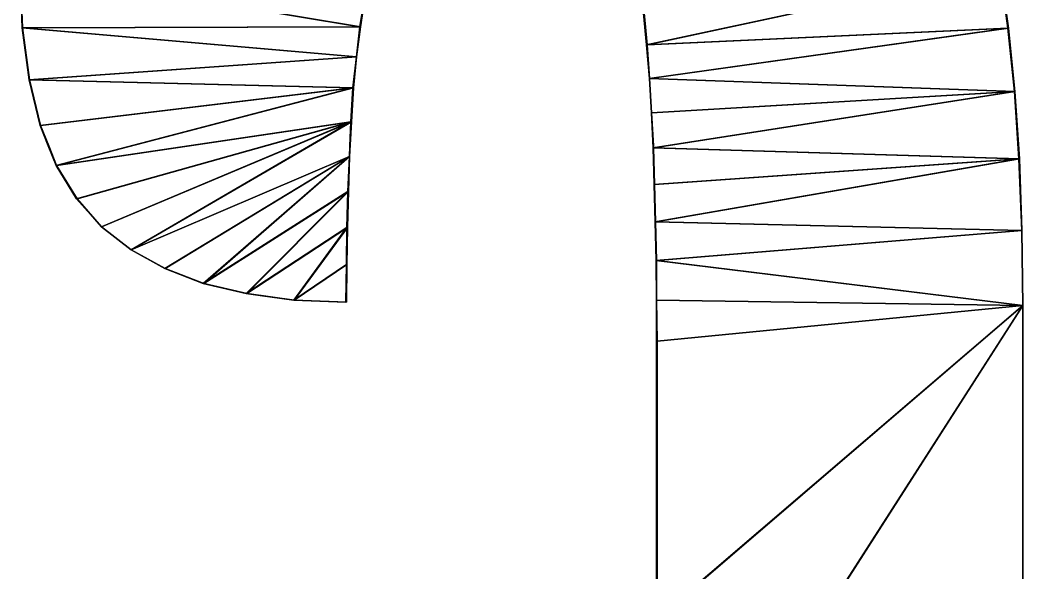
# Model space of a CAD drawing. Extents: x -29.1 to 29.1, y -25 to 25.
# Drawn here: x 7.936 to 9.94, y 6.314 to 7.42 of the extents above; entities that cross this region are included whole.
import ezdxf

# ---------------------------------------------------------------- set-up
doc = ezdxf.new("R2010")
doc.units = 0
doc.header["$MEASUREMENT"] = 0
doc.layers.add('ConstrLine', color=7, linetype='Continuous')
doc.layers.add('ObjLayer', color=2, linetype='Continuous')

msp = doc.modelspace()

# ---------------------------------------------------------------- linework, layer by layer
at = {"layer": 'ConstrLine'}
for p, q in [((7.941, 7.404, 4), (7.936, 7.519, 4)), ((7.936, 7.519, 4), (7.94, 7.404, 4)), ((9.894, 7.522, 4), (9.911, 7.403, 4)), ((9.91, 7.403, 4), (9.894, 7.522, 4)), ((8.6148, 7.406, 5), (8.624, 7.464, 4)), ((8.625, 7.464, 4), (8.616, 7.406, 4)), ((9.182, 7.433, 4), (9.188, 7.37, 4)), ((9.189, 7.37, 4), (9.183, 7.433, 4)), ((7.94, 7.404, 4), (7.954, 7.3, 4)), ((7.955, 7.3, 4), (7.941, 7.404, 4)), ((8.616, 7.406, 4), (8.608, 7.346, 4)), ((8.608, 7.346, 4), (8.6148, 7.406, 5)), ((9.923, 7.277, 4), (9.91, 7.403, 4)), ((9.911, 7.403, 4), (9.924, 7.277, 4)), ((9.188, 7.37, 4), (9.194, 7.303, 4)), ((9.194, 7.303, 4), (9.189, 7.37, 4)), ((8.601, 7.284, 4), (8.608, 7.346, 4)), ((8.608, 7.346, 4), (8.602, 7.284, 4)), ((7.954, 7.3, 4), (7.976, 7.209, 4)), ((7.977, 7.209, 4), (7.955, 7.3, 4)), ((9.198, 7.234, 4), (9.194, 7.303, 4)), ((9.194, 7.303, 4), (9.198, 7.234, 4)), ((8.597, 7.216, 4), (8.601, 7.284, 4)), ((8.602, 7.284, 4), (8.598, 7.216, 4)), ((9.932, 7.142, 4), (9.923, 7.277, 4)), ((9.924, 7.277, 4), (9.933, 7.142, 4)), ((8.598, 7.216, 4), (8.594, 7.147, 4)), ((8.594, 7.147, 4), (8.597, 7.216, 4)), ((9.202, 7.164, 4), (9.198, 7.234, 4)), ((9.198, 7.234, 4), (9.201, 7.164, 4)), ((7.976, 7.209, 4), (8.008, 7.129, 4)), ((8.009, 7.129, 4), (7.977, 7.209, 4)), ((9.201, 7.164, 4), (9.203, 7.091, 4)), ((9.204, 7.091, 4), (9.202, 7.164, 4)), ((8.591, 7.077, 4), (8.594, 7.147, 4)), ((8.594, 7.147, 4), (8.592, 7.077, 4)), ((9.938, 6.999, 4), (9.932, 7.142, 4)), ((9.933, 7.142, 4), (9.938, 6.999, 4)), ((8.008, 7.129, 4), (8.049, 7.062, 4)), ((8.05, 7.062, 4), (8.009, 7.129, 4)), ((8.589, 7.005, 4), (8.591, 7.077, 4)), ((8.592, 7.077, 4), (8.59, 7.005, 4)), ((9.203, 7.091, 4), (9.205, 7.016, 4)), ((9.206, 7.016, 4), (9.204, 7.091, 4)), ((8.049, 7.062, 4), (8.099, 7.006, 4)), ((8.099, 7.006, 4), (8.05, 7.062, 4)), ((9.205, 7.016, 4), (9.207, 6.939, 4)), ((9.208, 6.939, 4), (9.206, 7.016, 4)), ((8.158, 6.96, 4), (8.099, 7.006, 4)), ((8.099, 7.006, 4), (8.158, 6.96, 4)), ((8.588, 6.931, 4), (8.589, 7.005, 4)), ((8.59, 7.005, 4), (8.589, 6.931, 4)), ((9.938, 6.999, 4), (9.94, 6.849, 4)), ((9.94, 6.849, 4), (9.938, 6.999, 4)), ((8.226, 6.923, 4), (8.158, 6.96, 4)), ((8.158, 6.96, 4), (8.225, 6.923, 4)), ((9.207, 6.939, 4), (9.208, 6.86, 4)), ((9.208, 6.86, 4), (9.208, 6.939, 4)), ((8.225, 6.923, 4), (8.302, 6.893, 4)), ((8.303, 6.893, 4), (8.226, 6.923, 4)), ((8.587, 6.856, 4), (8.588, 6.931, 4)), ((8.589, 6.931, 4), (8.588, 6.856, 4)), ((8.302, 6.893, 4), (8.388, 6.873, 4)), ((8.389, 6.873, 4), (8.303, 6.893, 4)), ((8.388, 6.873, 4), (8.483, 6.86, 4)), ((8.484, 6.86, 4), (8.389, 6.873, 4)), ((8.483, 6.86, 4), (8.587, 6.856, 4)), ((8.588, 6.856, 4), (8.484, 6.86, 4)), ((9.209, 6.778, 4), (9.208, 6.86, 4)), ((9.208, 6.86, 4), (9.208, 6.222, 4)), ((9.94, 6.849, 4), (9.94, 4.326, 4)), ((9.94, 4.259, 4), (9.94, 6.849, 4)), ((9.209, 6.222, 4), (9.209, 6.778, 4))]:
    msp.add_line(p, q, dxfattribs=at)
for points in [[(7.936, 7.519, 4), (7.941, 7.404, 4), (7.941, 7.404, 5)], [(7.936, 7.519, 4), (7.941, 7.404, 5), (7.936, 7.519, 5)], [(7.936, 7.519, 5), (7.941, 7.404, 5), (8.616, 7.406, 5)], [(8.616, 7.406, 5), (8.625, 7.464, 5), (7.936, 7.519, 5)], [(7.936, 7.519, 4), (7.94, 7.404, 4), (7.94, 7.404, 5)], [(7.936, 7.519, 4), (7.94, 7.404, 5), (7.936, 7.519, 5)], [(8.615, 7.406, 5), (8.624, 7.464, 5), (7.936, 7.519, 5)], [(7.936, 7.519, 5), (7.94, 7.404, 5), (8.615, 7.406, 5)], [(9.182, 7.433, 5), (9.188, 7.37, 5), (9.894, 7.522, 5)], [(9.183, 7.433, 5), (9.189, 7.37, 5), (9.894, 7.522, 5)], [(9.91, 7.403, 5), (9.894, 7.522, 5), (9.188, 7.37, 5)], [(9.911, 7.403, 5), (9.894, 7.522, 5), (9.189, 7.37, 5)], [(9.894, 7.522, 4), (9.894, 7.522, 5), (9.911, 7.403, 5)], [(9.894, 7.522, 4), (9.911, 7.403, 5), (9.911, 7.403, 4)], [(9.894, 7.522, 4), (9.894, 7.522, 5), (9.91, 7.403, 5)], [(9.894, 7.522, 4), (9.91, 7.403, 5), (9.91, 7.403, 4)], [(8.624, 7.464, 4), (8.624, 7.464, 5), (8.615, 7.406, 5)], [(8.624, 7.464, 4), (8.615, 7.406, 5), (8.615, 7.406, 4)], [(8.625, 7.464, 4), (8.625, 7.464, 5), (8.616, 7.406, 5)], [(8.625, 7.464, 4), (8.616, 7.406, 5), (8.616, 7.406, 4)], [(9.182, 7.433, 4), (9.188, 7.37, 4), (9.188, 7.37, 5)], [(9.182, 7.433, 4), (9.188, 7.37, 5), (9.182, 7.433, 5)], [(9.183, 7.433, 4), (9.189, 7.37, 4), (9.189, 7.37, 5)], [(9.183, 7.433, 4), (9.189, 7.37, 5), (9.183, 7.433, 5)], [(8.608, 7.346, 5), (8.615, 7.406, 5), (7.94, 7.404, 5)], [(7.94, 7.404, 4), (7.954, 7.3, 4), (7.954, 7.3, 5)], [(7.94, 7.404, 4), (7.954, 7.3, 5), (7.94, 7.404, 5)], [(7.94, 7.404, 5), (7.954, 7.3, 5), (8.608, 7.346, 5)], [(8.608, 7.346, 5), (8.616, 7.406, 5), (7.941, 7.404, 5)], [(7.941, 7.404, 4), (7.955, 7.3, 4), (7.955, 7.3, 5)], [(7.941, 7.404, 4), (7.955, 7.3, 5), (7.941, 7.404, 5)], [(7.955, 7.3, 5), (8.608, 7.346, 5), (7.941, 7.404, 5)], [(8.616, 7.406, 4), (8.616, 7.406, 5), (8.608, 7.346, 5)], [(8.616, 7.406, 4), (8.608, 7.346, 5), (8.608, 7.346, 4)], [(8.615, 7.406, 4), (8.615, 7.406, 5), (8.608, 7.346, 5)], [(8.615, 7.406, 4), (8.608, 7.346, 5), (8.608, 7.346, 4)], [(9.188, 7.37, 5), (9.194, 7.303, 5), (9.91, 7.403, 5)], [(9.189, 7.37, 5), (9.194, 7.303, 5), (9.911, 7.403, 5)], [(9.924, 7.277, 5), (9.911, 7.403, 5), (9.194, 7.303, 5)], [(9.923, 7.277, 5), (9.91, 7.403, 5), (9.194, 7.303, 5)], [(9.91, 7.403, 4), (9.91, 7.403, 5), (9.923, 7.277, 5)], [(9.91, 7.403, 4), (9.923, 7.277, 5), (9.923, 7.277, 4)], [(9.911, 7.403, 4), (9.911, 7.403, 5), (9.924, 7.277, 5)], [(9.911, 7.403, 4), (9.924, 7.277, 5), (9.924, 7.277, 4)], [(9.188, 7.37, 4), (9.194, 7.303, 4), (9.194, 7.303, 5)], [(9.188, 7.37, 4), (9.194, 7.303, 5), (9.188, 7.37, 5)], [(9.189, 7.37, 4), (9.194, 7.303, 4), (9.194, 7.303, 5)], [(9.189, 7.37, 4), (9.194, 7.303, 5), (9.189, 7.37, 5)], [(8.601, 7.284, 5), (8.608, 7.346, 5), (7.954, 7.3, 5)], [(8.602, 7.284, 5), (8.608, 7.346, 5), (7.955, 7.3, 5)], [(8.608, 7.346, 4), (8.608, 7.346, 5), (8.601, 7.284, 5)], [(8.608, 7.346, 4), (8.601, 7.284, 5), (8.601, 7.284, 4)], [(8.608, 7.346, 4), (8.608, 7.346, 5), (8.602, 7.284, 5)], [(8.608, 7.346, 4), (8.602, 7.284, 5), (8.602, 7.284, 4)], [(7.954, 7.3, 4), (7.976, 7.209, 4), (7.976, 7.209, 5)], [(7.954, 7.3, 4), (7.976, 7.209, 5), (7.954, 7.3, 5)], [(7.954, 7.3, 5), (7.976, 7.209, 5), (8.601, 7.284, 5)], [(7.955, 7.3, 4), (7.977, 7.209, 4), (7.977, 7.209, 5)], [(7.955, 7.3, 4), (7.977, 7.209, 5), (7.955, 7.3, 5)], [(7.977, 7.209, 5), (8.602, 7.284, 5), (7.955, 7.3, 5)], [(9.194, 7.303, 4), (9.198, 7.234, 4), (9.198, 7.234, 5)], [(9.194, 7.303, 4), (9.198, 7.234, 5), (9.194, 7.303, 5)], [(9.194, 7.303, 5), (9.198, 7.234, 5), (9.924, 7.277, 5)], [(9.194, 7.303, 4), (9.198, 7.234, 4), (9.198, 7.234, 5)], [(9.194, 7.303, 4), (9.198, 7.234, 5), (9.194, 7.303, 5)], [(9.194, 7.303, 5), (9.198, 7.234, 5), (9.923, 7.277, 5)], [(7.976, 7.209, 5), (8.008, 7.129, 5), (8.601, 7.284, 5)], [(7.977, 7.209, 5), (8.009, 7.129, 5), (8.602, 7.284, 5)], [(8.597, 7.216, 5), (8.601, 7.284, 5), (8.008, 7.129, 5)], [(8.598, 7.216, 5), (8.602, 7.284, 5), (8.009, 7.129, 5)], [(8.601, 7.284, 4), (8.601, 7.284, 5), (8.597, 7.216, 5)], [(8.601, 7.284, 4), (8.597, 7.216, 5), (8.597, 7.216, 4)], [(8.602, 7.284, 4), (8.602, 7.284, 5), (8.598, 7.216, 5)], [(8.602, 7.284, 4), (8.598, 7.216, 5), (8.598, 7.216, 4)], [(9.198, 7.234, 5), (9.202, 7.164, 5), (9.924, 7.277, 5)], [(9.198, 7.234, 5), (9.201, 7.164, 5), (9.923, 7.277, 5)], [(9.932, 7.142, 5), (9.923, 7.277, 5), (9.201, 7.164, 5)], [(9.933, 7.142, 5), (9.924, 7.277, 5), (9.202, 7.164, 5)], [(9.923, 7.277, 5), (9.932, 7.142, 5), (9.932, 7.142, 4)], [(9.923, 7.277, 5), (9.932, 7.142, 4), (9.923, 7.277, 4)], [(9.924, 7.277, 4), (9.924, 7.277, 5), (9.933, 7.142, 5)], [(9.924, 7.277, 4), (9.933, 7.142, 5), (9.933, 7.142, 4)], [(8.008, 7.129, 5), (8.049, 7.062, 5), (8.597, 7.216, 5)], [(8.009, 7.129, 5), (8.05, 7.062, 5), (8.598, 7.216, 5)], [(8.049, 7.062, 5), (8.099, 7.006, 5), (8.597, 7.216, 5)], [(8.05, 7.062, 5), (8.099, 7.006, 5), (8.598, 7.216, 5)], [(8.099, 7.006, 5), (8.158, 6.96, 5), (8.598, 7.216, 5)], [(8.099, 7.006, 5), (8.158, 6.96, 5), (8.597, 7.216, 5)], [(8.594, 7.147, 5), (8.598, 7.216, 5), (8.158, 6.96, 5)], [(8.594, 7.147, 5), (8.597, 7.216, 5), (8.158, 6.96, 5)], [(8.598, 7.216, 5), (8.594, 7.147, 5), (8.5952, 7.168, 4)], [(8.597, 7.216, 5), (8.594, 7.147, 5), (8.5949, 7.168, 4)], [(8.597, 7.216, 4), (8.597, 7.216, 5), (8.5949, 7.168, 4)], [(8.598, 7.216, 4), (8.598, 7.216, 5), (8.5952, 7.168, 4)], [(9.202, 7.164, 5), (9.198, 7.234, 5), (9.2018, 7.168, 4)], [(9.198, 7.234, 4), (9.2018, 7.168, 4), (9.198, 7.234, 5)], [(9.201, 7.164, 5), (9.198, 7.234, 5), (9.2008, 7.168, 4)], [(9.198, 7.234, 4), (9.2008, 7.168, 4), (9.198, 7.234, 5)], [(7.976, 7.209, 4), (7.9924, 7.168, 4), (7.976, 7.209, 5)], [(7.9924, 7.168, 4), (8.008, 7.129, 5), (7.976, 7.209, 5)], [(7.977, 7.209, 4), (7.9934, 7.168, 4), (7.977, 7.209, 5)], [(7.9934, 7.168, 4), (8.009, 7.129, 5), (7.977, 7.209, 5)], [(7.9924, 7.168, 4), (8.008, 7.129, 4), (8.008, 7.129, 5)], [(7.9934, 7.168, 4), (8.009, 7.129, 4), (8.009, 7.129, 5)], [(8.594, 7.147, 4), (8.5952, 7.168, 4), (8.594, 7.147, 5)], [(8.594, 7.147, 4), (8.5949, 7.168, 4), (8.594, 7.147, 5)], [(9.2008, 7.168, 4), (9.201, 7.164, 4), (9.201, 7.164, 5)], [(9.201, 7.164, 4), (9.203, 7.091, 4), (9.203, 7.091, 5)], [(9.201, 7.164, 4), (9.203, 7.091, 5), (9.201, 7.164, 5)], [(9.201, 7.164, 5), (9.203, 7.091, 5), (9.932, 7.142, 5)], [(9.2018, 7.168, 4), (9.202, 7.164, 4), (9.202, 7.164, 5)], [(9.202, 7.164, 4), (9.204, 7.091, 4), (9.204, 7.091, 5)], [(9.202, 7.164, 4), (9.204, 7.091, 5), (9.202, 7.164, 5)], [(9.202, 7.164, 5), (9.204, 7.091, 5), (9.933, 7.142, 5)], [(8.158, 6.96, 5), (8.226, 6.923, 5), (8.594, 7.147, 5)], [(8.158, 6.96, 5), (8.225, 6.923, 5), (8.594, 7.147, 5)], [(8.225, 6.923, 5), (8.302, 6.893, 5), (8.594, 7.147, 5)], [(8.226, 6.923, 5), (8.303, 6.893, 5), (8.594, 7.147, 5)], [(8.591, 7.077, 5), (8.594, 7.147, 5), (8.302, 6.893, 5)], [(8.592, 7.077, 5), (8.594, 7.147, 5), (8.303, 6.893, 5)], [(8.594, 7.147, 4), (8.594, 7.147, 5), (8.591, 7.077, 5)], [(8.594, 7.147, 4), (8.591, 7.077, 5), (8.591, 7.077, 4)], [(8.594, 7.147, 4), (8.594, 7.147, 5), (8.592, 7.077, 5)], [(8.594, 7.147, 4), (8.592, 7.077, 5), (8.592, 7.077, 4)], [(9.203, 7.091, 5), (9.205, 7.016, 5), (9.932, 7.142, 5)], [(9.204, 7.091, 5), (9.206, 7.016, 5), (9.933, 7.142, 5)], [(9.938, 6.999, 5), (9.932, 7.142, 5), (9.205, 7.016, 5)], [(9.938, 6.999, 5), (9.933, 7.142, 5), (9.206, 7.016, 5)], [(9.932, 7.142, 4), (9.932, 7.142, 5), (9.938, 6.999, 5)], [(9.932, 7.142, 4), (9.938, 6.999, 5), (9.938, 6.999, 4)], [(9.933, 7.142, 4), (9.933, 7.142, 5), (9.938, 6.999, 5)], [(9.933, 7.142, 4), (9.938, 6.999, 5), (9.938, 6.999, 4)], [(8.008, 7.129, 4), (8.049, 7.062, 4), (8.049, 7.062, 5)], [(8.008, 7.129, 4), (8.049, 7.062, 5), (8.008, 7.129, 5)], [(8.009, 7.129, 4), (8.05, 7.062, 4), (8.05, 7.062, 5)], [(8.009, 7.129, 4), (8.05, 7.062, 5), (8.009, 7.129, 5)], [(8.302, 6.893, 5), (8.388, 6.873, 5), (8.591, 7.077, 5)], [(8.303, 6.893, 5), (8.389, 6.873, 5), (8.592, 7.077, 5)], [(8.589, 7.005, 5), (8.591, 7.077, 5), (8.388, 6.873, 5)], [(8.59, 7.005, 5), (8.592, 7.077, 5), (8.389, 6.873, 5)], [(8.591, 7.077, 4), (8.591, 7.077, 5), (8.589, 7.005, 5)], [(8.591, 7.077, 4), (8.589, 7.005, 5), (8.589, 7.005, 4)], [(8.592, 7.077, 4), (8.592, 7.077, 5), (8.59, 7.005, 5)], [(8.592, 7.077, 4), (8.59, 7.005, 5), (8.59, 7.005, 4)], [(9.203, 7.091, 4), (9.205, 7.016, 4), (9.205, 7.016, 5)], [(9.203, 7.091, 4), (9.205, 7.016, 5), (9.203, 7.091, 5)], [(9.204, 7.091, 4), (9.206, 7.016, 4), (9.206, 7.016, 5)], [(9.204, 7.091, 4), (9.206, 7.016, 5), (9.204, 7.091, 5)], [(8.049, 7.062, 4), (8.099, 7.006, 4), (8.099, 7.006, 5)], [(8.049, 7.062, 4), (8.099, 7.006, 5), (8.049, 7.062, 5)], [(8.05, 7.062, 4), (8.099, 7.006, 4), (8.099, 7.006, 5)], [(8.05, 7.062, 4), (8.099, 7.006, 5), (8.05, 7.062, 5)], [(9.205, 7.016, 4), (9.207, 6.939, 4), (9.207, 6.939, 5)], [(9.205, 7.016, 4), (9.207, 6.939, 5), (9.205, 7.016, 5)], [(9.205, 7.016, 5), (9.207, 6.939, 5), (9.938, 6.999, 5)], [(9.206, 7.016, 4), (9.208, 6.939, 4), (9.208, 6.939, 5)], [(9.206, 7.016, 4), (9.208, 6.939, 5), (9.206, 7.016, 5)], [(9.206, 7.016, 5), (9.208, 6.939, 5), (9.938, 6.999, 5)], [(8.099, 7.006, 4), (8.158, 6.96, 4), (8.158, 6.96, 5)], [(8.099, 7.006, 4), (8.158, 6.96, 5), (8.099, 7.006, 5)], [(8.099, 7.006, 4), (8.158, 6.96, 4), (8.158, 6.96, 5)], [(8.099, 7.006, 4), (8.158, 6.96, 5), (8.099, 7.006, 5)], [(8.483, 6.86, 5), (8.589, 7.005, 5), (8.388, 6.873, 5)], [(8.389, 6.873, 5), (8.484, 6.86, 5), (8.59, 7.005, 5)], [(8.588, 6.931, 5), (8.589, 7.005, 5), (8.483, 6.86, 5)], [(8.589, 6.931, 5), (8.59, 7.005, 5), (8.484, 6.86, 5)], [(8.589, 7.005, 4), (8.589, 7.005, 5), (8.588, 6.931, 5)], [(8.589, 7.005, 4), (8.588, 6.931, 5), (8.588, 6.931, 4)], [(8.59, 7.005, 4), (8.59, 7.005, 5), (8.589, 6.931, 5)], [(8.59, 7.005, 4), (8.589, 6.931, 5), (8.589, 6.931, 4)], [(9.94, 6.849, 5), (9.938, 6.999, 5), (9.207, 6.939, 5)], [(9.94, 6.849, 5), (9.938, 6.999, 5), (9.208, 6.939, 5)], [(9.938, 6.999, 4), (9.938, 6.999, 5), (9.94, 6.849, 5)], [(9.938, 6.999, 4), (9.94, 6.849, 5), (9.94, 6.849, 4)], [(9.938, 6.999, 4), (9.938, 6.999, 5), (9.94, 6.849, 5)], [(9.938, 6.999, 4), (9.94, 6.849, 5), (9.94, 6.849, 4)], [(8.226, 6.923, 5), (8.158, 6.96, 5), (8.192, 6.9415, 4)], [(8.158, 6.96, 4), (8.192, 6.9415, 4), (8.158, 6.96, 5)], [(8.158, 6.96, 4), (8.225, 6.923, 4), (8.225, 6.923, 5)], [(8.158, 6.96, 4), (8.225, 6.923, 5), (8.158, 6.96, 5)], [(8.192, 6.9415, 4), (8.226, 6.923, 4), (8.226, 6.923, 5)], [(9.207, 6.939, 4), (9.208, 6.86, 4), (9.208, 6.86, 5)], [(9.207, 6.939, 4), (9.208, 6.86, 5), (9.207, 6.939, 5)], [(9.207, 6.939, 5), (9.208, 6.86, 5), (9.94, 6.849, 5)], [(9.208, 6.939, 4), (9.208, 6.86, 4), (9.208, 6.86, 5)], [(9.208, 6.939, 4), (9.208, 6.86, 5), (9.208, 6.939, 5)], [(9.208, 6.939, 5), (9.208, 6.86, 5), (9.94, 6.849, 5)], [(8.225, 6.923, 4), (8.302, 6.893, 4), (8.302, 6.893, 5)], [(8.225, 6.923, 4), (8.302, 6.893, 5), (8.225, 6.923, 5)], [(8.226, 6.923, 4), (8.303, 6.893, 4), (8.303, 6.893, 5)], [(8.226, 6.923, 4), (8.303, 6.893, 5), (8.226, 6.923, 5)], [(8.587, 6.856, 5), (8.588, 6.931, 5), (8.483, 6.86, 5)], [(8.588, 6.856, 5), (8.589, 6.931, 5), (8.484, 6.86, 5)], [(8.588, 6.931, 4), (8.588, 6.931, 5), (8.587, 6.856, 5)], [(8.588, 6.931, 4), (8.587, 6.856, 5), (8.587, 6.856, 4)], [(8.589, 6.931, 4), (8.589, 6.931, 5), (8.588, 6.856, 5)], [(8.589, 6.931, 4), (8.588, 6.856, 5), (8.588, 6.856, 4)], [(8.302, 6.893, 4), (8.388, 6.873, 4), (8.388, 6.873, 5)], [(8.302, 6.893, 4), (8.388, 6.873, 5), (8.302, 6.893, 5)], [(8.303, 6.893, 4), (8.389, 6.873, 4), (8.389, 6.873, 5)], [(8.303, 6.893, 4), (8.389, 6.873, 5), (8.303, 6.893, 5)], [(8.388, 6.873, 4), (8.416, 6.8692, 4), (8.388, 6.873, 5)], [(8.416, 6.8692, 4), (8.483, 6.86, 5), (8.388, 6.873, 5)], [(8.389, 6.873, 4), (8.484, 6.86, 4), (8.484, 6.86, 5)], [(8.389, 6.873, 4), (8.484, 6.86, 5), (8.389, 6.873, 5)], [(8.416, 6.8692, 4), (8.483, 6.86, 4), (8.483, 6.86, 5)], [(8.483, 6.86, 4), (8.587, 6.856, 4), (8.587, 6.856, 5)], [(8.483, 6.86, 4), (8.587, 6.856, 5), (8.483, 6.86, 5)], [(8.484, 6.86, 4), (8.588, 6.856, 4), (8.588, 6.856, 5)], [(8.484, 6.86, 4), (8.588, 6.856, 5), (8.484, 6.86, 5)], [(9.208, 6.86, 4), (9.209, 6.778, 4), (9.209, 6.778, 5)], [(9.208, 6.86, 4), (9.209, 6.778, 5), (9.208, 6.86, 5)], [(9.208, 6.86, 5), (9.209, 6.778, 5), (9.94, 6.849, 5)], [(9.208, 6.86, 4), (9.208, 6.222, 4), (9.208, 6.222, 5)], [(9.208, 6.86, 4), (9.208, 6.222, 5), (9.208, 6.86, 5)], [(9.208, 6.86, 5), (9.208, 6.222, 5), (9.94, 6.849, 5)], [(9.94, 6.849, 5), (9.208, 5.708, 5), (9.94, 4.259, 5)], [(9.94, 6.849, 5), (9.208, 6.222, 5), (9.208, 5.708, 5)], [(9.94, 4.326, 5), (9.94, 6.849, 5), (9.209, 5.708, 5)], [(9.209, 6.222, 5), (9.209, 5.708, 5), (9.94, 6.849, 5)], [(9.209, 6.778, 5), (9.209, 6.222, 5), (9.94, 6.849, 5)], [(9.94, 4.326, 5), (9.94, 6.849, 4), (9.94, 6.849, 5)], [(9.94, 4.326, 5), (9.94, 4.326, 4), (9.94, 6.849, 4)], [(9.94, 4.259, 4), (9.94, 6.849, 4), (9.94, 4.259, 5)], [(9.94, 6.849, 5), (9.94, 4.259, 5), (9.94, 6.849, 4)], [(9.209, 6.778, 4), (9.209, 6.222, 4), (9.209, 6.222, 5)], [(9.209, 6.778, 4), (9.209, 6.222, 5), (9.209, 6.778, 5)]]:
    msp.add_3dface(points, dxfattribs=at)
at = {"layer": 'ObjLayer'}
for p, q in [((7.936, 7.519, 5), (7.94, 7.404, 5)), ((9.91, 7.403, 5), (9.894, 7.522, 5)), ((8.6148, 7.406, 5), (8.624, 7.464, 5)), ((9.182, 7.433, 5), (9.188, 7.37, 5)), ((7.94, 7.404, 5), (7.954, 7.3, 5)), ((8.608, 7.346, 5), (8.6148, 7.406, 5)), ((9.923, 7.277, 5), (9.91, 7.403, 5)), ((9.188, 7.37, 5), (9.194, 7.303, 5)), ((8.601, 7.284, 5), (8.608, 7.346, 5)), ((7.954, 7.3, 5), (7.976, 7.209, 5)), ((9.194, 7.303, 5), (9.198, 7.234, 5)), ((8.597, 7.216, 5), (8.601, 7.284, 5)), ((9.932, 7.142, 5), (9.923, 7.277, 5)), ((8.594, 7.147, 5), (8.597, 7.216, 5)), ((9.198, 7.234, 5), (9.201, 7.164, 5)), ((7.976, 7.209, 5), (8.008, 7.129, 5)), ((9.201, 7.164, 5), (9.203, 7.091, 5)), ((8.591, 7.077, 5), (8.594, 7.147, 5)), ((9.938, 6.999, 5), (9.932, 7.142, 5)), ((8.008, 7.129, 5), (8.049, 7.062, 5)), ((8.589, 7.005, 5), (8.591, 7.077, 5)), ((9.203, 7.091, 5), (9.205, 7.016, 5)), ((8.049, 7.062, 5), (8.099, 7.006, 5)), ((9.205, 7.016, 5), (9.207, 6.939, 5)), ((8.099, 7.006, 5), (8.158, 6.96, 5)), ((8.588, 6.931, 5), (8.589, 7.005, 5)), ((9.94, 6.849, 5), (9.938, 6.999, 5)), ((8.158, 6.96, 5), (8.225, 6.923, 5)), ((9.207, 6.939, 5), (9.208, 6.86, 5)), ((8.225, 6.923, 5), (8.302, 6.893, 5)), ((8.587, 6.856, 5), (8.588, 6.931, 5)), ((8.302, 6.893, 5), (8.388, 6.873, 5)), ((8.388, 6.873, 5), (8.483, 6.86, 5)), ((8.483, 6.86, 5), (8.587, 6.856, 5)), ((9.208, 6.86, 5), (9.208, 6.222, 5)), ((9.94, 4.259, 5), (9.94, 6.849, 5))]:
    msp.add_line(p, q, dxfattribs=at)

doc.saveas('drawing.dxf')
